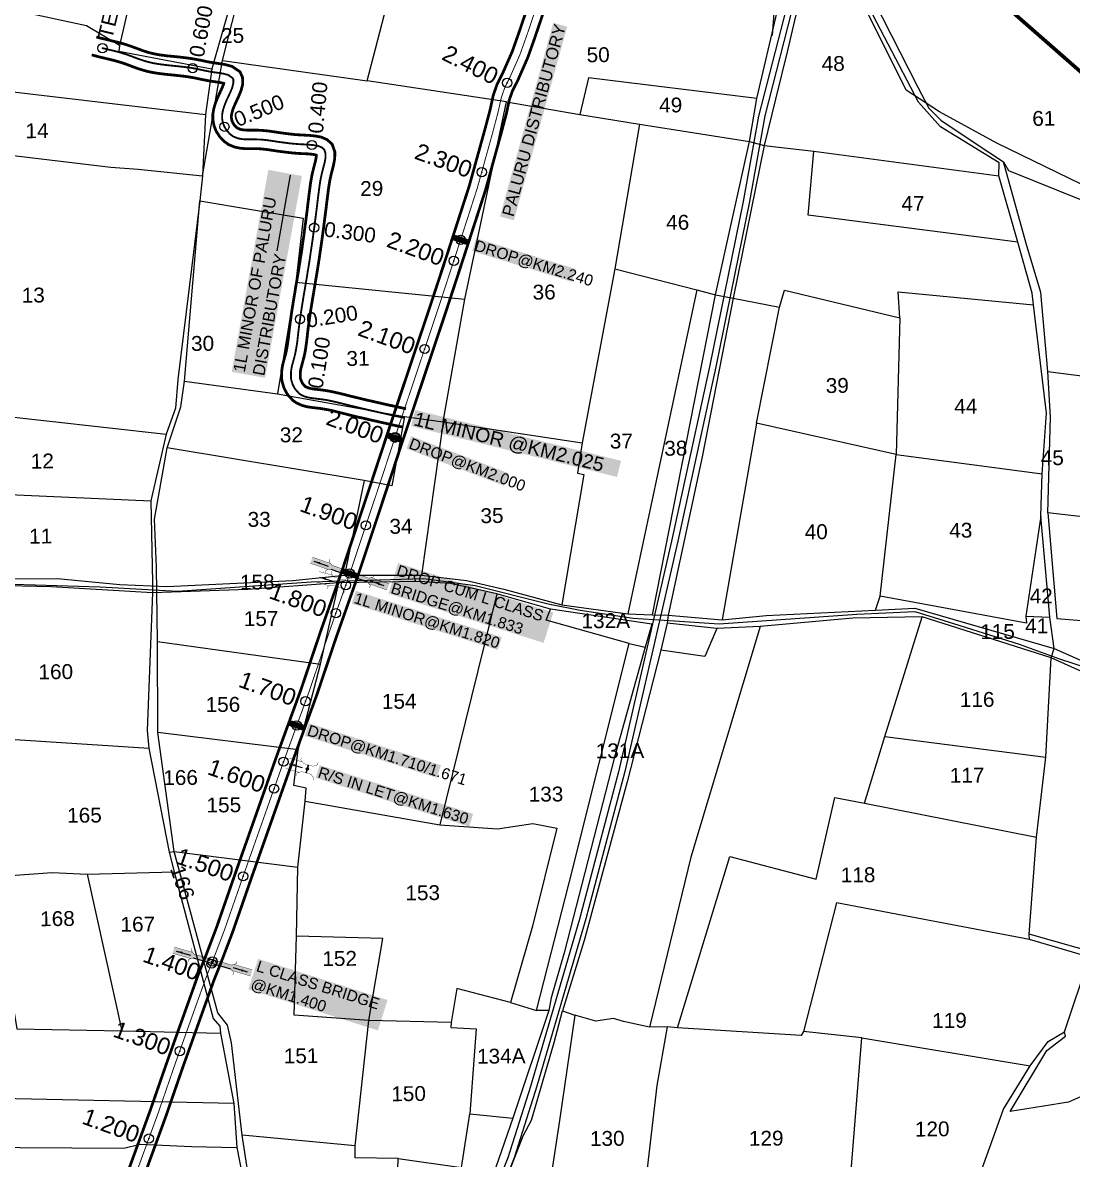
# Model space of a CAD drawing. Header units: millimetres. Extents: x 200439 to 226687, y 1597310 to 1606333.
# Drawn here: x 201196 to 202327, y 1602602 to 1603828 of the extents above; entities that cross this region are included whole.
import ezdxf
from ezdxf.enums import TextEntityAlignment as Align

# ---------------------------------------------------------------- set-up
doc = ezdxf.new("R2010")
doc.units = ezdxf.units.MM
doc.header["$PDMODE"] = 32
doc.header["$PDSIZE"] = 10
doc.linetypes.add('ACAD_ISO02W100', pattern=[15, 12, -3])
doc.linetypes.add('HIDDEN2', pattern=[0.1875, 0.125, -0.0625])
for name, color, linetype in [('BOUNDRY STONES', 240, 'Continuous'), ('CANAL1', 7, 'Continuous'), ('CHANAGE', 1, 'Continuous'), ('CSMark', 72, 'Continuous'), ('PAPER SIZE', 5, 'Continuous'), ('PLOTS', 7, 'Continuous'), ('PLOTS NO', 7, 'Continuous'), ('ROADS', 1, 'Continuous'), ('STRUCTURE', 5, 'Continuous'), ('text2', 7, 'Continuous'), ('VILLAGE BOUNDRY', 5, 'Continuous')]:
    doc.layers.add(name, color=color, linetype=linetype)
doc.styles.add('FONT1', font='Arial')
doc.styles.get("Standard").update_dxf_attribs({"font": 'arial.ttf'})
doc.dimstyles.get("Standard").update_dxf_attribs({"dimtxt": 0.18, "dimasz": 0.18, "dimexe": 0.18, "dimexo": 0.0625, "dimgap": 0.09, "dimtad": 0, "dimtih": 1, "dimtoh": 1, "dimdec": 4, "dimzin": 0, "dimdsep": 46, "dimtxsty": 'Standard', "dimcen": 0.09, "dimadec": 0, "dimazin": 0, "dimtfac": 1, "dimtdec": 4, "dimtofl": 0, "dimtmove": 0, "dimatfit": 3, "dimfxl": 1, "dimtolj": 1, "dimtzin": 0, "dimarcsym": 0})

# ---------------------------------------------------------------- blocks, each defined once
blk = doc.blocks.new('DROP')
h = blk.add_hatch()
h.set_pattern_fill('ANSI31', color=1, scale=10, angle=45)
h.set_pattern_definition([(90, (-324.4107, -25.7687), (-1.25, 0), [])])
h.paths.add_polyline_path([(-9.9, -4.3), (-13.8, 4.1), (13.8, 4.1), (10.2, -4.3)])
at = {"layer": 'STRUCTURE', "color": 5, "const_width": 0.49}
blk.add_lwpolyline([(-9.9, -4.3), (-13.8, 4.1), (13.8, 4.1), (10.2, -4.3), (-9.9, -4.3)], dxfattribs=at)
at = {"layer": 'STRUCTURE', "color": 5}
blk.add_circle((0, 0), 1.33, dxfattribs=at)
blk = doc.blocks.new('SLB')
at = {"layer": 'STRUCTURE'}
h = blk.add_hatch(dxfattribs=at)
h.set_pattern_fill('DOTS', color=6, scale=20, angle=320.3722, style=0)
h.set_pattern_definition([(320.372247934, (-159.4327, -72.9564), (1.2786241598, 0.5641323054), [0, -1.25])])
h.paths.add_polyline_path([(769699.5, 1706871.1), (769699.5, 1706861.1), (769729.1, 1706861.1), (769732.1, 1706863.1), (769792.1, 1706863.1), (769795.1, 1706861.1), (769824.7, 1706861.1), (769824.7, 1706871.1), (769795.1, 1706871.1), (769792.1, 1706869.1), (769732.1, 1706869.1), (769729.1, 1706871.1)])
at = {"layer": 'STRUCTURE', "color": 6, "const_width": 0.628}
for points in [[(769726.1, 1706877.1), (769726.1, 1706873.1), (769732.1, 1706869.1), (769792.1, 1706869.1), (769798.1, 1706873.1), (769798.1, 1706877.1)], [(769726.1, 1706855.1), (769726.1, 1706859.1), (769732.1, 1706863.1), (769792.1, 1706863.1), (769798.1, 1706859.1), (769798.1, 1706855.1)]]:
    blk.add_lwpolyline(points, dxfattribs=at)
at = {"layer": 'STRUCTURE', "color": 6, "linetype": 'ACAD_ISO02W100', "ltscale": 0.5, "const_width": 0.5}
for points in [[(769699.5, 1706871.1), (769729.1, 1706871.1)], [(769699.5, 1706861.1), (769729.1, 1706861.1)], [(769795.1, 1706871.1), (769824.7, 1706871.1)], [(769795.1, 1706861.1), (769824.7, 1706861.1)]]:
    blk.add_lwpolyline(points, dxfattribs=at)
at = {"layer": 'STRUCTURE', "color": 6}
blk.add_lwpolyline([(769732.1, 1706863.1), (769792.1, 1706863.1)], dxfattribs=at)
blk.add_lwpolyline([(769732.1, 1706863.1), (769792.1, 1706863.1)], dxfattribs=at)
at = {"layer": 'STRUCTURE', "color": 0}
blk.add_circle((769762.1, 1706866.1), 1.24, dxfattribs=at)
for points in [[(769703.8, 1706866), (769726.7, 1706866)], [(769818.6, 1706865.8), (769795.7, 1706865.8)]]:
    blk.add_leader(points, dimstyle='Standard', override={"dimasz": 10, "dimgap": 0.09, "dimtad": 0}, dxfattribs=at)
blk = doc.blocks.new('OT')
at = {"layer": 'STRUCTURE', "color": 190}
for points, const_width in [([(769751.4, 1706595.8), (769729.4, 1706595.8)], 0.5), ([(769775.2, 1706601.8), (769775.2, 1706597.8), (769769.2, 1706593.8), (769761.8, 1706593.8), (769754.4, 1706593.8), (769748.4, 1706597.8), (769748.4, 1706601.8)], 0.5), ([(769761.8, 1706593.8), (769761.8, 1706581)], 2.5), ([(769751.4, 1706579), (769729.4, 1706579)], 0.5), ([(769748.4, 1706573), (769748.4, 1706577), (769754.4, 1706581), (769761.8, 1706581), (769761.8, 1706581), (769761.8, 1706581), (769769.2, 1706581), (769775.2, 1706577), (769775.2, 1706573)], 0.5)]:
    blk.add_lwpolyline(points, dxfattribs=dict(at, const_width=const_width))
at = {"layer": 'STRUCTURE', "color": 0}
blk.add_circle((769761.8, 1706587.4), 1.87, dxfattribs=at)
blk.add_leader([(769732.6, 1706587.4), (769753.8, 1706587.4)], dimstyle='Standard', override={"dimasz": 10, "dimgap": 0.09, "dimtad": 0}, dxfattribs=at)

msp = doc.modelspace()

# ---------------------------------------------------------------- linework, layer by layer
at = {"layer": 'BOUNDRY STONES'}
for points in [[(202122.7, 1604080.1), (202077.6, 1604022.5), (202049.4, 1603949.6), (202021.5, 1603855.4), (201988.6, 1603726.9), (201972, 1603634.7), (201935.8, 1603456.5), (201894.7, 1603268.5), (201837.6, 1603020.1), (201795.7, 1602861.1), (201742.7, 1602680.8), (201718.5, 1602603.7), (201663.1, 1602466.4), (201611.6, 1602363.4), (201568, 1602255), (201499.2, 1602102.3), (201432.3, 1601965.1), (201394, 1601894.4), (201324.1, 1601789.2), (201291.3, 1601710.9), (201247, 1601655.2)], [(202129.4, 1604080.3), (202084.3, 1604022.6), (202056.2, 1603949.8), (202028.2, 1603855.6), (201995.3, 1603727.1), (201978.7, 1603634.9), (201942.5, 1603456.6), (201901.5, 1603268.6), (201844.3, 1603020.2), (201802.4, 1602861.3), (201749.5, 1602681), (201725.3, 1602603.9), (201669.8, 1602466.6), (201618.3, 1602363.5), (201574.8, 1602255.2), (201505.9, 1602102.5), (201439, 1601965.2), (201400.8, 1601894.5), (201330.8, 1601789.4), (201298.1, 1601711.1), (201253.8, 1601655.4)]]:
    msp.add_lwpolyline(points, dxfattribs=at)
at = {"layer": 'CANAL1', "color": 200, "const_width": 3}
for points in [[(201305.9, 1602580.5), (201315.8, 1602607.7), (201333, 1602655), (201351, 1602706.9), (201373.6, 1602770.2), (201384.6, 1602801), (201392.9, 1602821.7), (201404.7, 1602852.9), (201424.8, 1602910.9), (201446.3, 1602971.8), (201468.7, 1603035.4), (201479, 1603063.7), (201495.5, 1603108.8), (201516.7, 1603171.7), (201539.6, 1603236.6), (201569.1, 1603325.4), (201588.1, 1603383), (201591, 1603391.7), (201611.6, 1603453.4), (201633.8, 1603519.5), (201653.5, 1603579.5), (201676.8, 1603651.7), (201693.9, 1603713.5), (201699.3, 1603733.9), (201702.6, 1603749.2), (201706.8, 1603761.3), (201712.6, 1603772.7), (201723.1, 1603796.5), (201730.4, 1603817.2), (201751.3, 1603878.9)], [(201322.8, 1602574.3), (201332.7, 1602601.6), (201350, 1602649), (201367.9, 1602700.9), (201390.5, 1602764.2), (201401.4, 1602794.6), (201409.6, 1602815.2), (201421.6, 1602846.7), (201441.8, 1602904.9), (201463.3, 1602965.9), (201485.7, 1603029.3), (201495.9, 1603057.5), (201512.5, 1603102.9), (201533.7, 1603165.8), (201556.6, 1603230.8), (201586.2, 1603319.7), (201605.2, 1603377.4), (201608.1, 1603386.1), (201628.7, 1603447.7), (201650.9, 1603513.9), (201670.6, 1603574), (201694.1, 1603646.5), (201711.3, 1603708.8), (201716.8, 1603729.7), (201719.9, 1603744.3), (201723.4, 1603754.2), (201728.9, 1603765), (201739.8, 1603789.9), (201747.4, 1603811.3), (201768.3, 1603873.1)]]:
    msp.add_lwpolyline(points, dxfattribs=at)
at = {"layer": 'CANAL1', "color": 1, "linetype": 'HIDDEN2', "ltscale": 4, "const_width": 1}
msp.add_lwpolyline([(201314.3, 1602577.4), (201324.2, 1602604.7), (201341.5, 1602652), (201359.4, 1602703.9), (201382, 1602767.2), (201393, 1602797.8), (201401.2, 1602818.4), (201413.1, 1602849.8), (201433.3, 1602907.9), (201454.8, 1602968.9), (201477.2, 1603032.3), (201487.5, 1603060.6), (201504, 1603105.9), (201525.2, 1603168.7), (201548.1, 1603233.7), (201577.7, 1603322.5), (201596.7, 1603380.2), (201599.5, 1603388.9), (201620.2, 1603450.5), (201642.4, 1603516.7), (201662, 1603576.7), (201685.4, 1603649.1), (201702.6, 1603711.2), (201708, 1603731.8), (201711.3, 1603746.7), (201715.1, 1603757.7), (201720.7, 1603768.9), (201731.4, 1603793.2), (201738.9, 1603814.2), (201759.8, 1603876)], dxfattribs=at)
at = {"layer": 'CANAL1', "color": 200, "linetype": 'ByBlock', "ltscale": 40, "const_width": 3}
for points in [[(201608.7, 1603411.3), (201604, 1603412.4), (201599.4, 1603413.4), (201594.7, 1603414.4), (201590.1, 1603415.4), (201585.5, 1603416.4), (201580.9, 1603417.5), (201576.3, 1603418.5), (201571.7, 1603419.6), (201567.1, 1603420.6), (201562.5, 1603421.7), (201558, 1603422.8), (201553.5, 1603423.9), (201548.9, 1603425), (201544.6, 1603426.1), (201539.9, 1603427.3), (201535.2, 1603428.4), (201530.4, 1603429.5), (201525.4, 1603430.5), (201519.1, 1603431.5), (201515.2, 1603432), (201510.4, 1603432.5), (201506.3, 1603433.1), (201503.1, 1603434), (201500.4, 1603435.2), (201500.1, 1603435.4), (201497.1, 1603438.7), (201495.9, 1603441.2), (201494.8, 1603444.3), (201494.7, 1603445.5), (201494.7, 1603450.6), (201495.2, 1603454.1), (201496.3, 1603458.2), (201497.5, 1603462.8), (201498.6, 1603466.9), (201499.9, 1603472.8), (201500.7, 1603477.9), (201501.4, 1603482.8), (201502, 1603487.6), (201502.5, 1603492.8), (201503, 1603496.9), (201503.6, 1603501.5), (201504.3, 1603506.1), (201504.9, 1603510.6), (201505.6, 1603515.3), (201506.3, 1603519.9), (201507.1, 1603524.5), (201507.8, 1603529.1), (201508.6, 1603533.7), (201509.4, 1603538.4), (201510.2, 1603543.1), (201510.9, 1603547.7), (201511.7, 1603552.4), (201512.5, 1603557.1), (201513.3, 1603561.9), (201514, 1603566.5), (201514.8, 1603571.4), (201515.5, 1603576.2), (201516.2, 1603581), (201516.9, 1603585.8), (201517.6, 1603590.6), (201518.3, 1603595.4), (201518.9, 1603600.1), (201519.6, 1603604.9), (201520.2, 1603609.6), (201520.8, 1603614.4), (201521.4, 1603619.1), (201522, 1603623.7), (201522.6, 1603628.3), (201523.1, 1603632.9), (201523.7, 1603637.5), (201524.2, 1603641.2), (201524.8, 1603646.3), (201525.4, 1603650.7), (201526.1, 1603655), (201526.9, 1603659.4), (201528.1, 1603664.6), (201529.3, 1603669.2), (201530.7, 1603674.9), (201531.8, 1603681.1), (201532, 1603688.2), (201529.1, 1603696.5), (201523.7, 1603701.5), (201517.2, 1603704.3), (201510.8, 1603705.5), (201504.7, 1603706.1), (201497.5, 1603706.5), (201493.9, 1603706.7), (201489.2, 1603707), (201484.7, 1603707.5), (201480.3, 1603708), (201476, 1603708.6), (201473.6, 1603708.9), (201467, 1603709.9), (201462.2, 1603710.6), (201457.2, 1603711.2), (201452, 1603711.6), (201447.5, 1603711.8), (201441.6, 1603711.8), (201437, 1603711.8), (201433.1, 1603712.1), (201430.1, 1603712.6), (201427.4, 1603713.8), (201425.7, 1603714.9), (201423.7, 1603717.1), (201422, 1603719.7), (201421, 1603722.1), (201420.5, 1603724.9), (201420.5, 1603727.6), (201421.1, 1603730.8), (201422.2, 1603734.5), (201424.4, 1603739.9), (201426.2, 1603743.7), (201428.7, 1603749.1), (201431, 1603755), (201432.7, 1603761.6), (201432.4, 1603768.8), (201429.7, 1603774.7), (201421.2, 1603780.5), (201414.3, 1603782.4), (201408.3, 1603783.4), (201403.3, 1603784.1), (201398.1, 1603784.9), (201393.5, 1603785.8), (201389, 1603786.8), (201384.5, 1603787.7), (201378.8, 1603788.7), (201375, 1603789.3), (201370.2, 1603789.9), (201365.3, 1603790.5), (201360.5, 1603791), (201353.5, 1603791.7), (201351.1, 1603791.9), (201346.6, 1603792.5), (201342.2, 1603793.1), (201337.9, 1603793.9), (201333.7, 1603794.9), (201330.6, 1603795.7), (201325.5, 1603797.3), (201321.3, 1603798.9), (201316.9, 1603800.5), (201312.3, 1603802.2), (201308.2, 1603803.6), (201302.7, 1603805.3), (201297.8, 1603806.6), (201293.1, 1603807.7), (201288.5, 1603808.8), (201283.3, 1603810.1), (201279.5, 1603811), (201274.9, 1603812.2)], [(201604.4, 1603391.8), (201599.7, 1603392.8), (201595.1, 1603393.8), (201590.4, 1603394.9), (201585.8, 1603395.9), (201581.1, 1603396.9), (201576.5, 1603398), (201571.8, 1603399), (201567.2, 1603400.1), (201562.6, 1603401.2), (201557.9, 1603402.2), (201553.3, 1603403.3), (201548.7, 1603404.4), (201544.1, 1603405.6), (201539.7, 1603406.7), (201535, 1603407.9), (201530.6, 1603409), (201526.3, 1603410), (201521.9, 1603410.8), (201516.4, 1603411.7), (201512.9, 1603412.1), (201507.8, 1603412.7), (201502.2, 1603413.5), (201496.3, 1603415.1), (201490.6, 1603417.7), (201486.9, 1603420.2), (201480.6, 1603427.2), (201477.3, 1603433.4), (201475.4, 1603439.6), (201474.6, 1603443.9), (201474.7, 1603452.3), (201475.6, 1603458.2), (201476.9, 1603463.3), (201478.2, 1603468), (201479.2, 1603471.6), (201480.2, 1603476.6), (201480.9, 1603480.9), (201481.5, 1603485.3), (201482.1, 1603489.9), (201482.7, 1603495.2), (201483.2, 1603499.3), (201483.8, 1603504.1), (201484.5, 1603508.8), (201485.1, 1603513.6), (201485.8, 1603518.3), (201486.6, 1603523), (201487.3, 1603527.7), (201488.1, 1603532.3), (201488.9, 1603537), (201489.6, 1603541.7), (201490.4, 1603546.4), (201491.2, 1603551.1), (201492, 1603555.7), (201492.8, 1603560.4), (201493.5, 1603565.1), (201494.3, 1603569.7), (201495, 1603574.5), (201495.8, 1603579.2), (201496.5, 1603583.9), (201497.1, 1603588.6), (201497.8, 1603593.4), (201498.5, 1603598.1), (201499.1, 1603602.8), (201499.7, 1603607.5), (201500.4, 1603612.2), (201501, 1603616.9), (201501.6, 1603621.6), (201502.2, 1603626.2), (201502.7, 1603630.8), (201503.3, 1603635.4), (201503.8, 1603639.9), (201504.3, 1603643.6), (201505, 1603648.9), (201505.6, 1603653.6), (201506.4, 1603658.4), (201507.3, 1603663.5), (201508.7, 1603669.4), (201509.9, 1603674.2), (201511.2, 1603679.1), (201511.9, 1603683.1), (201511.9, 1603684.8), (201511.3, 1603685.1), (201507.9, 1603685.7), (201503.3, 1603686.2), (201496.5, 1603686.5), (201492.5, 1603686.7), (201487.4, 1603687.1), (201482.6, 1603687.6), (201477.8, 1603688.2), (201473.2, 1603688.8), (201470.7, 1603689.1), (201464.1, 1603690.1), (201459.6, 1603690.8), (201455.2, 1603691.3), (201450.8, 1603691.7), (201447.1, 1603691.8), (201441.6, 1603691.8), (201436.3, 1603691.8), (201430.6, 1603692.2), (201424.4, 1603693.4), (201417.6, 1603696.1), (201412.5, 1603699.8), (201407.9, 1603704.7), (201404.2, 1603710.4), (201401.8, 1603716.3), (201400.5, 1603723), (201400.5, 1603729.3), (201401.6, 1603735.4), (201403.3, 1603741.2), (201406.1, 1603747.9), (201408, 1603752.1), (201410.3, 1603757.1), (201412, 1603761.2), (201412.2, 1603762.2), (201410, 1603762.8), (201405.3, 1603763.6), (201400.2, 1603764.3), (201394.5, 1603765.3), (201389.6, 1603766.2), (201385, 1603767.2), (201380.7, 1603768.1), (201375.5, 1603769), (201372.2, 1603769.5), (201367.8, 1603770.1), (201363.2, 1603770.6), (201358.5, 1603771.1), (201351.4, 1603771.8), (201348.8, 1603772.1), (201343.9, 1603772.7), (201338.9, 1603773.4), (201333.9, 1603774.3), (201328.9, 1603775.4), (201325, 1603776.5), (201319, 1603778.4), (201314.4, 1603780.1), (201309.9, 1603781.8), (201305.6, 1603783.4), (201302.1, 1603784.6), (201297.2, 1603786), (201292.9, 1603787.2), (201288.4, 1603788.3), (201283.8, 1603789.4), (201278.5, 1603790.6), (201274.5, 1603791.7), (201269.9, 1603792.9)]]:
    msp.add_lwpolyline(points, dxfattribs=at)
at = {"layer": 'CANAL1', "color": 1, "linetype": 'HIDDEN2', "ltscale": 25, "const_width": 2}
msp.add_lwpolyline([(201606.5, 1603401.6), (201601.9, 1603402.6), (201597.2, 1603403.6), (201592.6, 1603404.6), (201587.9, 1603405.7), (201583.3, 1603406.7), (201578.7, 1603407.7), (201574.1, 1603408.8), (201569.4, 1603409.8), (201564.8, 1603410.9), (201560.2, 1603412), (201555.7, 1603413.1), (201551.1, 1603414.2), (201546.5, 1603415.3), (201542.2, 1603416.4), (201537.5, 1603417.6), (201532.9, 1603418.7), (201528.3, 1603419.7), (201523.7, 1603420.7), (201517.7, 1603421.6), (201514, 1603422), (201509.1, 1603422.6), (201504.3, 1603423.3), (201499.7, 1603424.5), (201495.5, 1603426.4), (201493.5, 1603427.8), (201488.9, 1603432.9), (201486.6, 1603437.3), (201485.1, 1603442), (201484.6, 1603444.7), (201484.7, 1603451.5), (201485.4, 1603456.2), (201486.6, 1603460.8), (201487.9, 1603465.4), (201488.9, 1603469.3), (201490, 1603474.7), (201490.8, 1603479.4), (201491.5, 1603484), (201492, 1603488.7), (201492.6, 1603494), (201493.1, 1603498.1), (201493.7, 1603502.8), (201494.4, 1603507.4), (201495, 1603512.1), (201495.7, 1603516.8), (201496.4, 1603521.4), (201497.2, 1603526.1), (201497.9, 1603530.7), (201498.7, 1603535.4), (201499.5, 1603540), (201500.3, 1603544.7), (201501.1, 1603549.4), (201501.9, 1603554.1), (201502.6, 1603558.8), (201503.4, 1603563.5), (201504.2, 1603568.1), (201504.9, 1603572.9), (201505.6, 1603577.7), (201506.3, 1603582.5), (201507, 1603587.2), (201507.7, 1603592), (201508.4, 1603596.7), (201509, 1603601.5), (201509.7, 1603606.2), (201510.3, 1603610.9), (201510.9, 1603615.6), (201511.5, 1603620.3), (201512.1, 1603625), (201512.7, 1603629.6), (201513.2, 1603634.1), (201513.8, 1603638.7), (201514.2, 1603642.4), (201514.9, 1603647.6), (201515.5, 1603652.1), (201516.2, 1603656.7), (201517.1, 1603661.5), (201518.4, 1603667), (201519.6, 1603671.7), (201521, 1603677), (201521.9, 1603682.1), (201521.9, 1603686.6), (201520.5, 1603690.9), (201518.2, 1603693), (201514.2, 1603694.7), (201509.4, 1603695.6), (201504, 1603696.1), (201497, 1603696.5), (201493.2, 1603696.7), (201488.3, 1603697.1), (201483.6, 1603697.5), (201479.1, 1603698.1), (201474.6, 1603698.7), (201472.1, 1603699), (201465.6, 1603700), (201460.9, 1603700.7), (201456.2, 1603701.3), (201451.4, 1603701.7), (201447.3, 1603701.8), (201441.6, 1603701.8), (201436.7, 1603701.8), (201431.9, 1603702.1), (201427.3, 1603703), (201422.5, 1603704.9), (201419.1, 1603707.4), (201415.8, 1603710.9), (201413.1, 1603715.1), (201411.4, 1603719.2), (201410.5, 1603723.9), (201410.5, 1603728.4), (201411.3, 1603733.1), (201412.8, 1603737.8), (201415.2, 1603743.9), (201417.1, 1603747.9), (201419.5, 1603753.1), (201421.5, 1603758.1), (201422.6, 1603762.6), (201422.5, 1603766.4), (201421.7, 1603768), (201417, 1603771.3), (201412.2, 1603772.6), (201406.8, 1603773.5), (201401.7, 1603774.2), (201396.3, 1603775.1), (201391.5, 1603776), (201387, 1603777), (201382.6, 1603777.9), (201377.2, 1603778.9), (201373.6, 1603779.4), (201369, 1603780), (201364.3, 1603780.5), (201359.5, 1603781), (201352.4, 1603781.7), (201350, 1603782), (201345.2, 1603782.6), (201340.5, 1603783.3), (201335.9, 1603784.1), (201331.3, 1603785.2), (201327.8, 1603786.1), (201322.3, 1603787.9), (201317.8, 1603789.5), (201313.4, 1603791.2), (201309, 1603792.8), (201305.1, 1603794.1), (201299.9, 1603795.7), (201295.4, 1603796.9), (201290.8, 1603798), (201286.2, 1603799.1), (201281.5, 1603800.2), (201281.5, 1603800.2), (201281.5, 1603800.2)], dxfattribs=at)
at = {"layer": 'CSMark'}
for p in [(201281.5, 1603800.2), (201378.7, 1603778.6), (201412.9, 1603715.5), (201507.2, 1603695.8), (201509.7, 1603606.7), (201494.4, 1603507.9)]:
    msp.add_point(p, dxfattribs=at)
at = {"layer": 'PLOTS'}
for points in [[(200900.8, 1603712.5), (200997.1, 1603705.1), (201046.8, 1603701.1), (201290.7, 1603671.9), (201320, 1603669.8), (201389.2, 1603662.5), (201410.8, 1603786.7), (201441.8, 1603908.6), (201507.1, 1604040.5), (201547.4, 1604122.1), (201565, 1604159.7), (201569.7, 1604194.9), (201580.2, 1604240.2), (201622.7, 1604403.6), (201633.8, 1604464.2)], [(201386.4, 1603635.6), (201497.7, 1603616.9), (201489.8, 1603547.9), (201470.3, 1603427.6), (201607.1, 1603403), (201648.7, 1603397.4), (201672.2, 1603529.7), (201716.8, 1603742.4), (201566.6, 1603764.8), (201598.9, 1603888.4), (201619, 1603953), (201653.4, 1603998.3), (201662.3, 1604050.7), (201672.4, 1604106.5), (201681.1, 1604176.1)], [(201327.7, 1604108.7), (201313.2, 1603991.3), (201306.8, 1603948.6), (201323, 1603902.6), (201300, 1603803), (201264.2, 1603824.2), (201093.3, 1603861.2), (201017.6, 1603874.8), (201005, 1603774.3), (200997.1, 1603705.1)], [(201874.3, 1603189.1), (201942.1, 1603534.3), (201978.9, 1603699.4), (201986.7, 1603746), (202030.4, 1603933), (202034.5, 1603941.8), (202064.6, 1604014), (202105.5, 1604077)], [(202012.9, 1603943.9), (202003.4, 1603813.8)], [(202049, 1603922.7), (202019.6, 1603797.8), (202006.8, 1603745.1), (201994.7, 1603695.4), (201961.3, 1603530.5), (201927.7, 1603359.4), (201891.1, 1603189), (201890, 1603180.4), (201883.1, 1603151.2), (201847.1, 1603009.3), (201800.6, 1602838.1), (201777.3, 1602762.1), (201790.4, 1602757.5), (201774.2, 1602643.9), (201752.5, 1602502.1), (201747.1, 1602463.6)], [(201436.3, 1603908), (201399.4, 1603777.8), (201392.4, 1603728.8), (201389.2, 1603662.5), (201386.4, 1603635.6), (201362.9, 1603443), (201360.2, 1603412.2), (201350.3, 1603384), (201333.8, 1603312), (201335.4, 1603224.1), (201335.5, 1603213.1), (201329.8, 1603064.4), (201331.4, 1603045.5), (201353.4, 1602933.2), (201358.9, 1602912.1), (201400.8, 1602754), (201407.9, 1602745.6), (201408.7, 1602738.3), (201423.1, 1602662.5), (201426.3, 1602614.9), (201437.8, 1602556.1)], [(202069.5, 1603905), (202102.6, 1603871.3), (202160.3, 1603758), (202172.2, 1603735.5), (202185.1, 1603722.6), (202222, 1603697.9), (202252.5, 1603677.7), (202257.9, 1603668.2), (202494.3, 1603573.1), (202568.5, 1603533.8), (202634.1, 1603500.7)], [(202220, 1602565.3), (202252.6, 1602656.3), (202281.3, 1602702.9), (202300.7, 1602729.1), (202318.3, 1602739.5), (202345.3, 1602820.3), (202280.7, 1602839.3), (202280.3, 1602845), (202288.2, 1602949.5), (202298.3, 1603035.7), (202303.9, 1603142.7), (202307.2, 1603152.9), (202302.5, 1603186.7), (202292.7, 1603295.7), (202294.2, 1603341.1), (202298.7, 1603406.7), (202285, 1603523.3), (202283.4, 1603536.2), (202268, 1603591.1), (202247.6, 1603662.5), (202247.9, 1603676.4), (202184.7, 1603715.4), (202161, 1603742), (202095.4, 1603867.3)], [(201300, 1603803), (201299.2, 1603797), (201399.4, 1603777.8)], [(201410.8, 1603786.7), (201566.6, 1603764.8)], [(201005, 1603774.3), (201392.4, 1603728.8)], [(201986.7, 1603746), (201805.3, 1603768.2), (201795.9, 1603728.7)], [(201716.8, 1603742.4), (201795.9, 1603728.7), (201860.3, 1603718.3), (201978.9, 1603699.4), (201994.7, 1603695.4), (202048.1, 1603689.2), (202247.6, 1603662.5)], [(201860.3, 1603718.3), (201833.5, 1603562.2), (201798.6, 1603374.5), (201793.6, 1603341.9), (201800.2, 1603340.4), (201776.5, 1603200.1)], [(202268, 1603591.1), (202041.9, 1603620), (202048.1, 1603689.2)], [(202636.5, 1603257.3), (202409.4, 1603286.6), (202300.3, 1603299.3), (202303.1, 1603402.4), (202300.3, 1603451.5), (202292.9, 1603536.9), (202277, 1603589.4), (202252.5, 1603677.7)], [(201432.7, 1602454.7), (201438.5, 1602460.7), (201441, 1602532.1), (201442.3, 1602560.8), (201432.1, 1602628.2), (201420.7, 1602727.7), (201416.4, 1602746.8), (201406, 1602760.1), (201358.7, 1602933.9), (201341.3, 1603062.2), (201340.8, 1603160.6), (201339.6, 1603240.7), (201337.5, 1603292.5), (201351.4, 1603369.2), (201365.8, 1603413.5), (201369.9, 1603441.3), (201386.4, 1603635.6)], [(201833.5, 1603562.2), (201922, 1603539.5), (201942.1, 1603534.3), (201961.3, 1603530.5), (202011.3, 1603520.9), (202016.5, 1603539.3), (202140.9, 1603509.6), (202139.1, 1603537.6), (202285, 1603523.3)], [(201489.8, 1603547.9), (201672.2, 1603529.7)], [(201922, 1603539.5), (201847.6, 1603190.4)], [(202136.8, 1603362.2), (201986.4, 1603395.8), (202011.3, 1603520.9)], [(202140.9, 1603509.6), (202136.8, 1603362.2), (202294.2, 1603341.1)], [(202300.3, 1603451.5), (202462.7, 1603430.9)], [(201369.9, 1603441.3), (201470.3, 1603427.6)], [(201062.2, 1603411.4), (201092.7, 1603412.8), (201350.3, 1603384)], [(201607.1, 1603403), (201593.4, 1603328.3), (201563.5, 1603334), (201351.4, 1603369.2)], [(201648.7, 1603397.4), (201625.3, 1603231.9)], [(201648.7, 1603397.4), (201798.6, 1603374.5)], [(201986.4, 1603395.8), (201949.3, 1603183.8)], [(202114.5, 1603194.4), (202119.6, 1603209.4), (202136.8, 1603362.2)], [(201084.5, 1603323.1), (201333.8, 1603312)], [(201563.5, 1603334), (201542.4, 1603232.1)], [(202300.3, 1603299.3), (202309.9, 1603185.2), (202412.2, 1603177.1), (202418.3, 1603185.8), (202409.4, 1603286.6)], [(202292.7, 1603295.7), (202276.7, 1603187.9), (202302.5, 1603186.7)], [(200869.3, 1603251.6), (200941.2, 1603247.4), (201073.4, 1603230), (201101.8, 1603227.6), (201232.9, 1603228.5), (201300.3, 1603222.1), (201350.7, 1603219.8), (201486.7, 1603226.4), (201542.4, 1603232.1), (201625.3, 1603231.9), (201673.7, 1603226.3), (201714.1, 1603216.9), (201776.5, 1603200.1), (201847.6, 1603190.4), (201874.3, 1603189.1), (201891.1, 1603189), (201949.3, 1603183.8), (201996.9, 1603188.6), (202114.5, 1603194.4), (202156.9, 1603196.4), (202307.2, 1603152.9), (202389.9, 1603116.4)], [(201873.7, 1603179.3), (201764.4, 1603195.5), (201706.6, 1603211.7), (201656.5, 1603223), (201622.7, 1603225.3), (201536.2, 1603223.6), (201438.3, 1603216.6), (201335.5, 1603213.1), (201226.4, 1603219.5), (201163.4, 1603221), (201090.2, 1603217.7), (201002.4, 1603234.3), (200921.9, 1603243.5), (200868.4, 1603243.9)], [(201090.2, 1603217.7), (201106.2, 1603158.5), (201120.1, 1603111.4), (201148.2, 1603077.5), (201176.4, 1603055.4), (201176.8, 1602999.1), (201177.8, 1602907.9), (201152.8, 1602903.2), (201152.7, 1602865.6), (201169.3, 1602861.8), (201189.1, 1602743), (201302.4, 1602740.6), (201408.7, 1602738.3)], [(201600.1, 1602602.9), (201553.7, 1602603.9), (201553.8, 1602616.7), (201568.7, 1602751.8), (201583.7, 1602840.1), (201490.7, 1602842.9), (201492, 1602917), (201499.9, 1602988.4), (201501, 1603002.2), (201487.9, 1603005.2), (201492.3, 1603043.6), (201516.4, 1603135.9), (201536.2, 1603223.6)], [(201706.6, 1603211.7), (201645.1, 1602962.7)], [(202276.7, 1603187.9), (202277.2, 1603180.2), (202119.6, 1603209.4)], [(201849.1, 1603158.2), (201759.5, 1603183.4), (201764.4, 1603195.5)], [(201873.7, 1603179.3), (201866.5, 1603154.3), (201833.2, 1603035.9), (201778.9, 1602824.7), (201765.2, 1602776.4), (201762.7, 1602762.5), (201723.7, 1602646.4), (201680.6, 1602522.1), (201660.6, 1602477), (201634.9, 1602478.1), (201631.1, 1602462.2), (201594.4, 1602471.3), (201597, 1602496.2), (201600.1, 1602602.9), (201668.6, 1602593.3), (201677.4, 1602651.1), (201723.7, 1602646.4)], [(201990.4, 1603176.7), (201915.6, 1602927.9), (201870.9, 1602744.7)], [(202778.3, 1603085.6), (202697, 1603093.8), (202599, 1603106.1), (202520.1, 1603103.3), (202448.6, 1603097.9), (202364.7, 1603117.6), (202357.4, 1603118.8), (202303.9, 1603142.7), (202164.9, 1603187.1), (202090.3, 1603185.5), (201990.4, 1603176.7), (201943.7, 1603174.5), (201890, 1603180.4)], [(202102.9, 1602986), (202124.5, 1603057.9), (202164.9, 1603187.1)], [(201943.7, 1603174.5), (201930.6, 1603144.4), (201883.1, 1603151.2)], [(201340.8, 1603160.6), (201516.4, 1603135.9)], [(201762.7, 1602762.5), (201749.2, 1602762.6), (201784.3, 1602900.4), (201849.1, 1603158.2), (201866.5, 1603154.3)], [(201176.4, 1603055.4), (201331.4, 1603045.5)], [(201492.3, 1603043.6), (201341.3, 1603062.2)], [(202124.5, 1603057.9), (202298.3, 1603035.7)], [(201901.2, 1602744), (201957.6, 1602928.7), (202050.5, 1602904.4), (202070.9, 1602992.3), (202102.9, 1602986), (202288.2, 1602949.5)], [(201499.9, 1602988.4), (201645.1, 1602962.7), (201707.3, 1602958.5), (201745.3, 1602964.1), (201771.1, 1602959.1), (201744.8, 1602853.5), (201721.4, 1602771.2), (201749.2, 1602762.6)], [(201353.4, 1602933.2), (201358.7, 1602933.9), (201492, 1602917)], [(201177.8, 1602907.9), (201227.3, 1602911.5), (201265.1, 1602909.7), (201358.9, 1602912.1)], [(201265.1, 1602909.7), (201302.4, 1602740.6)], [(202280.7, 1602839.3), (202072.6, 1602878.6), (202037, 1602740)], [(202422.7, 1602832.3), (202423.1, 1602818.4), (202405.4, 1602809.2), (202280.3, 1602845)], [(201721.4, 1602771.2), (201663.3, 1602786.3), (201657.4, 1602749.6), (201568.7, 1602751.8), (201488.1, 1602757.6), (201490.7, 1602842.9)], [(202405.7, 1602798.9), (202404.4, 1602724.3), (202400.2, 1602685), (202351.6, 1602676.8), (202322.6, 1602663.8), (202259.7, 1602653.7), (202299.3, 1602719.6), (202319.3, 1602735), (202318.3, 1602739.5)], [(201675.1, 1602474.1), (201734.8, 1602627.5), (201743.7, 1602644.4), (201768.3, 1602728.3), (201777.3, 1602762.1)], [(201616.9, 1602379.7), (201655.3, 1602397.6), (201707, 1602416.3), (201751.3, 1602436), (201844.7, 1602478.6), (201856.8, 1602487.3), (201879.4, 1602681.7), (201890.4, 1602745.1), (201870.9, 1602744.7), (201843.1, 1602750.9), (201832.1, 1602754), (201813.3, 1602751.1), (201790.4, 1602757.5)], [(201657.4, 1602749.6), (201657.1, 1602744.3), (201684.1, 1602742.7), (201677.4, 1602651.1)], [(202087.5, 1602581.2), (202100, 1602733.3), (202037, 1602740), (202034.6, 1602735.6), (201901.2, 1602744), (201890.4, 1602745.1)], [(202100, 1602733.3), (202281.3, 1602702.9)], [(201423.1, 1602662.5), (200902.6, 1602673.6)], [(201553.8, 1602616.7), (201432.1, 1602628.2)], [(200911.5, 1602616.8), (201304.5, 1602614.2), (201322, 1602618.5), (201377.3, 1602615.9), (201426.3, 1602614.9)]]:
    msp.add_lwpolyline(points, dxfattribs=at)
at = {"layer": 'ROADS'}
for points in [[(202636.8, 1603507.4), (202245.2, 1603697.8), (202183.5, 1603731.5), (202147.6, 1603754.9), (202105.9, 1603838.8), (202068.8, 1603890.1), (202044.9, 1603930.4), (202014.8, 1603947.4), (201938.9, 1604096.1), (201904.2, 1604180.3), (201896.8, 1604203.1), (201888, 1604221.7), (201891, 1604293), (201872.7, 1604311.5), (201799.3, 1604428.8)], [(200798.1, 1603233.4), (200870.4, 1603246.6), (200899.5, 1603247.8), (201001.8, 1603236.5), (201058.3, 1603227.7), (201118.7, 1603220.7), (201138.5, 1603223.6), (201279, 1603219.4), (201362.4, 1603214.8), (201506.5, 1603224.7), (201628, 1603228.3), (201683, 1603220.8), (201761.7, 1603201.2), (201796.2, 1603194.1), (201853.3, 1603185.7), (201898.1, 1603182.6), (201946.2, 1603179.6), (202094.4, 1603190), (202157, 1603192.9), (202198.8, 1603180), (202269.5, 1603157.7), (202313, 1603141.8), (202358.3, 1603127.1)]]:
    msp.add_lwpolyline(points, dxfattribs=at)
at = {"layer": 'text2', "color": 2, "linetype": 'Continuous'}
for p in [(201717.6, 1603762.8), (201690.3, 1603666.5), (201660.1, 1603571), (201628.7, 1603475.8), (201596.9, 1603380.8), (201565.4, 1603285.7), (201533, 1603190.9), (201500.4, 1603096.1), (201466.4, 1603001.8), (201433.1, 1602907.3), (201399.1, 1602813.1), (201364.8, 1602718.9), (201331.4, 1602624.5)]:
    msp.add_point(p, dxfattribs=at)
at = {"layer": 'text2', "color": 3}
for p in [(201667.5, 1603593.6), (201596.7, 1603380.2), (201548.1, 1603233.7), (201543.7, 1603221.3), (201490.9, 1603070), (201476.7, 1603030.9), (201400, 1602815.4, 1)]:
    msp.add_point(p, dxfattribs=at)
at = {"layer": 'VILLAGE BOUNDRY', "const_width": 4}
msp.add_lwpolyline([(202187, 1603905), (202427.6, 1603694.1)], dxfattribs=at)

# ---------------------------------------------------------------- block references
at = {"xscale": 0.7, "yscale": 0.7, "zscale": 0.7, "rotation": 160.8737763901753}
for p in [(201667.5, 1603593.6), (201596.7, 1603380.2), (201548.1, 1603233.7), (201490.9, 1603070)]:
    msp.add_blockref('DROP', p, dxfattribs=at)
at = {"layer": 'STRUCTURE', "color": 0, "xscale": 0.7, "yscale": 0.7, "zscale": 0.7}
for name, p, rotation in [('SLB', (-700909.4, 652721.1), 340.7599966059634), ('OT', (-642665.5, 600845.7), 344.1739093113592), ('OT', (-642698.4, 600644.7), 344.1739093113592), ('SLB', (-650505.4, 606742.8, 1), 343.735219765224)]:
    msp.add_blockref(name, p, dxfattribs=dict(at, rotation=rotation))

# ---------------------------------------------------------------- texts
at = {"layer": 'CHANAGE', "style": 'FONT1'}
for s, rotation, p in [('TE 0.700', 76.4912, (201284.1, 1603810.9)), ('0.600', 79.5406, (201382.6, 1603790.9)), ('0.400', 84.6728, (201511, 1603708.3)), ('0.500', 22.4661, (201424.3, 1603722.3)), ('0.300', 352.4931, (201520.6, 1603605.3)), ('0.200', 9.1081, (201501.2, 1603506.5)), ('0.100', 81.0349, (201510.6, 1603433.5))]:
    msp.add_text(s, height=16, rotation=rotation, dxfattribs=at).set_placement(p, align=Align.MIDDLE_LEFT)
at = {"layer": 'CSMark', "color": 1}
for s, rotation, p in [('2.400', 333.3548, (201650, 1603796.5)), ('2.300', 339.9862, (201619.6, 1603689.9)), ('2.200', 339.9862, (201589.6, 1603594.9)), ('2.100', 339.9862, (201558.5, 1603499.4)), ('2.000', 339.9862, (201524.2, 1603403.2)), ('1.900', 339.9862, (201495.9, 1603309.9)), ('1.800', 339.9862, (201462.9, 1603216)), ('1.700', 339.9862, (201430, 1603120.5)), ('1.600', 340.5874, (201396.4, 1603026.2)), ('1.500', 340.8557, (201362.4, 1602930.1)), ('1.400', 340.2307, (201326.7, 1602824.2)), ('1.300', 340.3594, (201294.7, 1602743.3)), ('1.200', 339.9836, (201261.3, 1602649.5))]:
    msp.add_text(s, height=18, rotation=rotation, dxfattribs=at).set_placement(p, align=Align.MIDDLE_LEFT)
at = {"layer": 'PLOTS NO'}
for s, rotation, p in [('25', 0.613, (201421.7, 1603813.8)), ('50', 0.613, (201815.7, 1603793.1)), ('48', 0.613, (202069, 1603783.6)), ('49', 0.613, (201893.9, 1603738.9)), ('61', 0.613, (202296, 1603724.5)), ('14', 0.613, (201211, 1603711.2)), ('29', 0.613, (201571.7, 1603648.9)), ('47', 0.613, (202155, 1603632.8)), ('46', 0.613, (201901.4, 1603612.4)), ('36', 0.613, (201757.5, 1603537.2)), ('13', 0.613, (201206.9, 1603533.9)), ('30', 0.613, (201389.4, 1603481.9)), ('31', 0.613, (201556.8, 1603465.7)), ('39', 0.613, (202073.4, 1603436.5)), ('44', 0.613, (202211.9, 1603414.1)), ('32', 0.613, (201485.1, 1603383.3)), ('37', 0.613, (201840.7, 1603376.6)), ('38', 0.613, (201899.4, 1603368.9)), ('12', 0.613, (201216.7, 1603355)), ('45', 0.613, (202305.1, 1603358.6)), ('33', 0.613, (201450.4, 1603292.2)), ('35', 0.613, (201701.3, 1603296.2)), ('34', 0.613, (201603.2, 1603284.7)), ('40', 0.613, (202050.7, 1603278.8)), ('43', 0.613, (202206.5, 1603280.4)), ('11', 0.613, (201214.9, 1603274.1)), ('158', 0.613, (201448.3, 1603224.5)), ('42', 0.613, (202293.2, 1603209.5)), ('157', 0.613, (201452.5, 1603185.2)), ('132A', 0.613, (201823.9, 1603182.9)), ('115', 0.613, (202246.1, 1603171.2)), ('41', 0.613, (202288.3, 1603177.3)), ('160', 0.613, (201231.2, 1603127.9)), ('154', 0.613, (201601.3, 1603096)), ('116', 0.613, (202224.1, 1603097.9)), ('156', 0.613, (201411.3, 1603092.6)), ('131A', 0.613, (201839.2, 1603042.7)), ('166', 0.613, (201365.7, 1603013.8)), ('117', 0.613, (202213.3, 1603016.3)), ('133', 0.613, (201759.5, 1602995.9)), ('155', 0.613, (201412.3, 1602984.3)), ('165', 0.613, (201262.1, 1602973.2)), ('166', 289.0601, (201367.8, 1602900.6)), ('118', 0.613, (202095.8, 1602908.9)), ('153', 0.613, (201626.6, 1602889.6)), ('168', 0.613, (201233, 1602861.7)), ('167', 0.613, (201319.6, 1602855.7)), ('152', 0.613, (201537.1, 1602818.7)), ('119', 0.613, (202194.3, 1602751.9)), ('151', 0.613, (201495.5, 1602713.8)), ('134A', 0.613, (201711.3, 1602713.5)), ('150', 0.613, (201611.4, 1602673)), ('120', 0.613, (202175.7, 1602634.9)), ('130', 0.613, (201825.5, 1602624.7)), ('129', 0.613, (201996.8, 1602624.9))]:
    msp.add_text(s, height=16.02, rotation=rotation, dxfattribs=at).set_placement(p, align=Align.MIDDLE_CENTER)
at = {"layer": 'STRUCTURE', "color": 5, "attachment_point": 1, "bg_fill": 1, "box_fill_scale": 1.1, "bg_fill_color": 7, "bg_fill_true_color": 16777215, "bg_fill_transparency": 0}
for s, insert, char_height, width, rotation in [('\\pi1.53109;{\\C1;PALURU DISTRIBUTORY}', (201711.5, 1603619.6), 13, 213.912, 74.6407), ('DROP@KM2.240', (201685, 1603593.7), 12, 109.889, 342.8666), ('DROP@KM2.000', (201615, 1603380.3), 12, 109.889, 339.1581), ('DROP CUM L CLASS BRIDGE@KM1.833', (201601, 1603243.4), 12, 172.981, 342.3587), ('1L MINOR@KM1.820', (201555.4, 1603213.6), 12, 162.611, 342.3587), ('DROP@KM1.710/1.671', (201504.8, 1603070.9), 12, 146.833, 342.3587), ('R/S IN LET@KM1.630', (201516.4, 1603025.7), 12, 171.187, 342.3587), ('L CLASS BRIDGE @KM1.400', (201450, 1602816.8), 12, 144.032, 342.3587)]:
    msp.add_mtext(s, dxfattribs=dict(at, insert=insert, char_height=char_height, width=width, rotation=rotation))
at = {"layer": 'STRUCTURE', "color": 5, "attachment_point": 1, "style": 'FONT1', "bg_fill": 1, "box_fill_scale": 1.1, "bg_fill_color": 7, "bg_fill_true_color": 16777215, "bg_fill_transparency": 0}
for s, insert, char_height, width, rotation in [('{\\C1;1L MINOR OF PALURU DISTRIBUTORY}', (201422.2, 1603452.3), 12.8, 218.717, 79.6939), ('1L MINOR @KM2.025', (201619.7, 1603408.3), 15, 225.418, 346.1217)]:
    msp.add_mtext(s, dxfattribs=dict(at, insert=insert, char_height=char_height, width=width, rotation=rotation))

# ---------------------------------------------------------------- leaders
at = {"layer": 'PAPER SIZE', "color": 1}
msp.add_leader([(201483.9, 1603663.3), (201469.4, 1603581.8)], dimstyle='Standard', override={"dimasz": 40, "dimgap": 0.09, "dimtad": 0, "dimtfill": 2, "dimtfillclr": 5}, dxfattribs=at)

doc.saveas('drawing.dxf')
